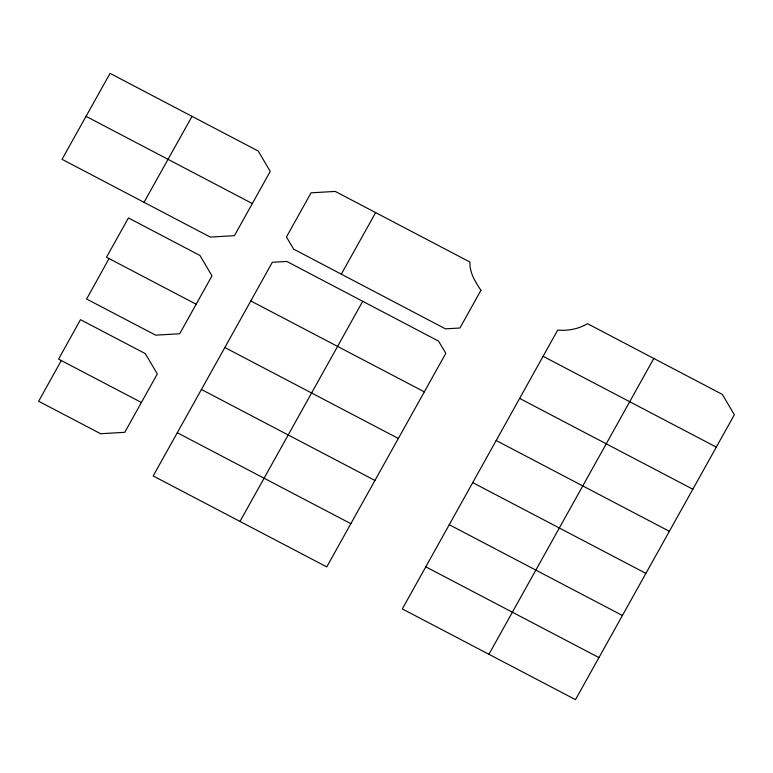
<?xml version="1.0" encoding="UTF-8"?>
<svg xmlns="http://www.w3.org/2000/svg" width="773" height="773" viewBox="0 0 773 773"><rect width="100%" height="100%" fill="white"/><g stroke="black" fill="none" stroke-linecap="round" stroke-linejoin="round"><path stroke-width="1.16" d="M109.041 258.578L86.615 299.025L155.634 335.153L179.694 333.752L211.986 275.845L199.975 255.486L128.434 217.947L106.49 257.225L196.158 304.233M61.299 360.556L38.65 401.255L100.635 433.73L124.762 432.32L157.306 373.948L145.295 353.599L80.479 319.674L58.584 359.126L141.42 402.501M224.846 347.512L272.328 262.279L286.841 261.458L438.6 341.144L445.799 353.338L326.757 566.899L153.18 475.946L224.846 347.512L398.356 438.465M449.258 524.722L557.729 330.042C568.01 331.134 578.6 328.892 587.538 323.703L722.34 394.404L734.35 414.763L575.489 699.642L402.318 608.921L449.258 524.722L622.42 615.482M144.02 202.313L192.042 116.365L258.23 151.054L270.241 171.403L234.422 235.668L210.295 237.079L62.033 159.306L110.056 73.358L192.042 116.365M341.299 274.173L375.649 212.594M239.988 521.446L362.721 301.296M653.813 358.469L488.923 654.296M86.045 116.327L252.317 203.55M543.09 356.295L716.291 447.113M519.62 398.395L692.821 489.212M250.771 300.919L424.348 391.872M496.15 440.494L669.35 531.312M472.68 482.594L645.89 573.373M201.424 389.476L374.934 480.439M350.865 523.698L177.288 432.745M425.788 566.822L598.94 657.581M480.941 290.271L459.935 328.013L445.432 328.834L293.614 249.119L286.464 236.953L311.075 192.825L335.211 191.414L469.926 262.028C469.472 272.56 475.25 281.903 480.941 290.271"/></g></svg>
